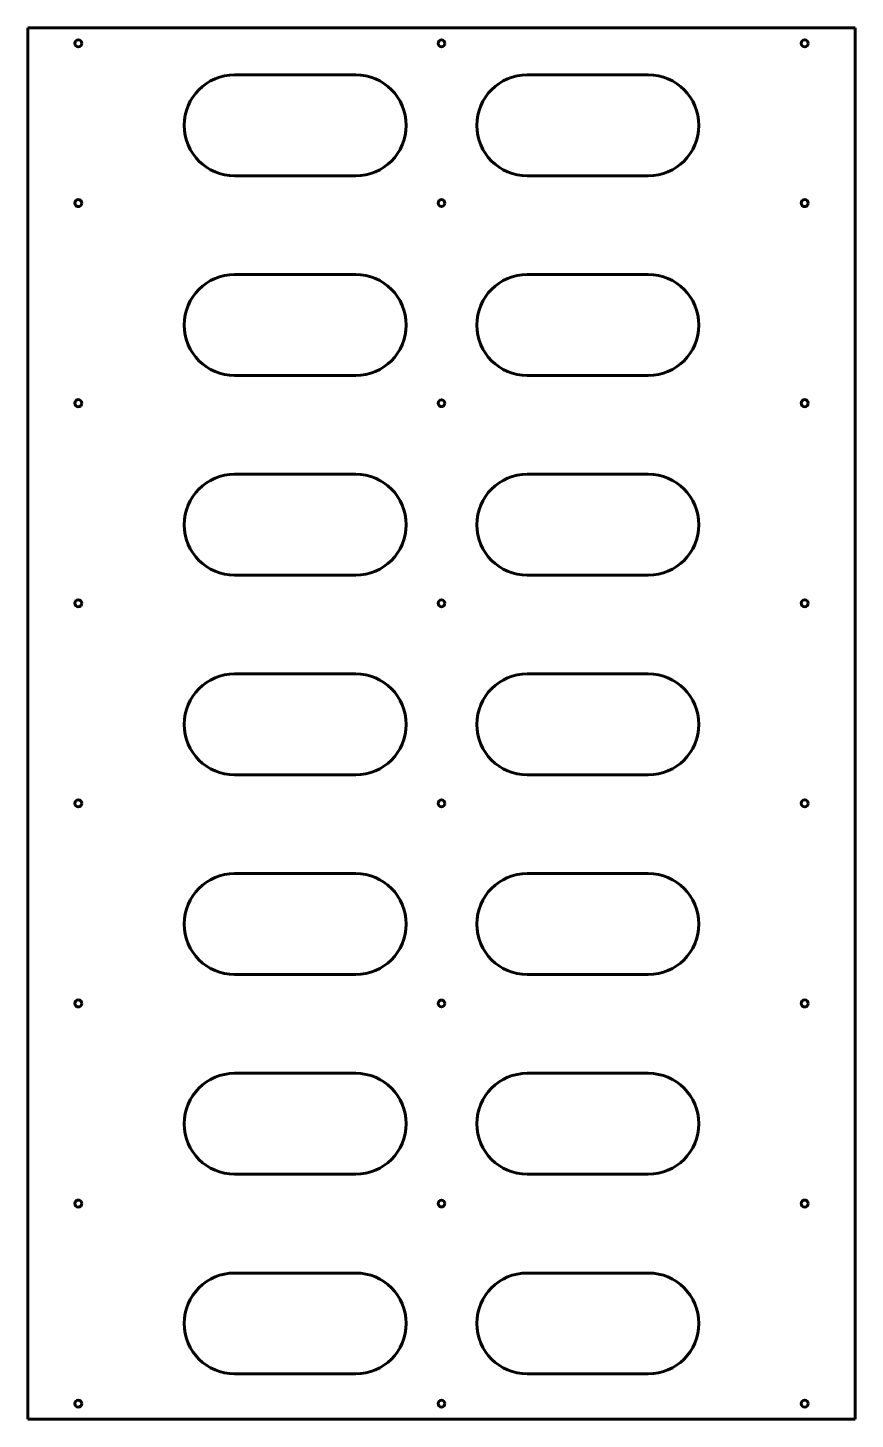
# Model space of a CAD drawing. Header units: millimetres. Extents: x -104 to 305, y -186 to 503.
import ezdxf

# ---------------------------------------------------------------- set-up
doc = ezdxf.new("R2010")
doc.units = ezdxf.units.MM
doc.linetypes.add('K5LT_BASIC', pattern=[0])
doc.layers.add('Системный слой (1)', color=251, linetype='Continuous')

msp = doc.modelspace()

# ---------------------------------------------------------------- linework, layer by layer
at = {"layer": 'Системный слой (1)', "color": 150, "linetype": 'K5LT_BASIC', "lineweight": 60}
for p, q in [((305.39, 503.23), (-104.49, 503.23)), ((-104.49, 503.23), (-104.49, -186.15)), ((305.39, -186.15), (305.39, 503.23)), ((305.39, 503.23), (305.39, 503.23)), ((305.39, -186.15), (305.39, 503.23)), ((57.98, 479.91), (-2.02, 479.91)), ((202.92, 479.91), (142.92, 479.91)), ((-2.02, 429.91), (57.98, 429.91)), ((142.92, 429.91), (202.92, 429.91)), ((57.98, 380.97), (-2.02, 380.97)), ((202.92, 380.97), (142.92, 380.97)), ((-2.02, 330.97), (57.98, 330.97)), ((142.92, 330.97), (202.92, 330.97)), ((57.98, 282.03), (-2.02, 282.03)), ((202.92, 282.03), (142.92, 282.03)), ((-2.02, 232.03), (57.98, 232.03)), ((142.92, 232.03), (202.92, 232.03)), ((57.98, 183.09), (-2.02, 183.09)), ((202.92, 183.09), (142.92, 183.09)), ((-2.02, 133.09), (57.98, 133.09)), ((142.92, 133.09), (202.92, 133.09)), ((57.98, 84.15), (-2.02, 84.15)), ((202.92, 84.15), (142.92, 84.15)), ((-2.02, 34.15), (57.98, 34.15)), ((142.92, 34.15), (202.92, 34.15)), ((57.98, -14.79), (-2.02, -14.79)), ((202.92, -14.79), (142.92, -14.79)), ((-2.02, -64.79), (57.98, -64.79)), ((142.92, -64.79), (202.92, -64.79)), ((57.98, -113.73), (-2.02, -113.73)), ((202.92, -113.73), (142.92, -113.73)), ((-2.02, -163.73), (57.98, -163.73)), ((142.92, -163.73), (202.92, -163.73)), ((-104.49, -186.15), (305.39, -186.15)), ((305.39, -186.15), (305.39, -186.15))]:
    msp.add_line(p, q, dxfattribs=at)
for centre, radius in [((-79.48, 495.53), 1.75), ((100.45, 495.53), 1.7), ((280.38, 495.53), 1.75), ((-79.49, 416.39), 1.75), ((100.45, 416.39), 1.7), ((280.39, 416.39), 1.75), ((-79.49, 317.25), 1.75), ((100.45, 317.25), 1.7), ((280.39, 317.25), 1.75), ((-79.49, 218.11), 1.75), ((100.45, 218.11), 1.7), ((280.39, 218.11), 1.75), ((-79.49, 118.97), 1.75), ((100.45, 118.97), 1.7), ((280.39, 118.97), 1.75), ((-79.49, 19.83), 1.75), ((100.45, 19.83), 1.7), ((280.39, 19.83), 1.75), ((-79.49, -79.31), 1.75), ((100.45, -79.31), 1.7), ((280.39, -79.31), 1.75), ((-79.49, -178.45), 1.75), ((100.45, -178.45), 1.7), ((280.39, -178.45), 1.75)]:
    msp.add_circle(centre, radius, dxfattribs=at)
for centre, start, end in [((-2.02, 454.91), 90, 270), ((57.98, 454.91), 270, 90), ((142.92, 454.91), 90, 270), ((202.92, 454.91), 270, 90), ((-2.02, 355.97), 90, 270), ((57.98, 355.97), 270, 90), ((142.92, 355.97), 90, 270), ((202.92, 355.97), 270, 90), ((-2.02, 257.03), 90, 270), ((57.98, 257.03), 270, 90), ((142.92, 257.03), 90, 270), ((202.92, 257.03), 270, 90), ((-2.02, 158.09), 90, 270), ((57.98, 158.09), 270, 90), ((142.92, 158.09), 90, 270), ((202.92, 158.09), 270, 90), ((-2.02, 59.15), 90, 270), ((57.98, 59.15), 270, 90), ((142.92, 59.15), 90, 270), ((202.92, 59.15), 270, 90), ((-2.02, -39.79), 90, 270), ((57.98, -39.79), 270, 90), ((142.92, -39.79), 90, 270), ((202.92, -39.79), 270, 90), ((-2.02, -138.73), 90, 270), ((57.98, -138.73), 270, 90), ((142.92, -138.73), 90, 270), ((202.92, -138.73), 270, 90)]:
    msp.add_arc(centre, 25, start, end, dxfattribs=at)

doc.saveas('drawing.dxf')
